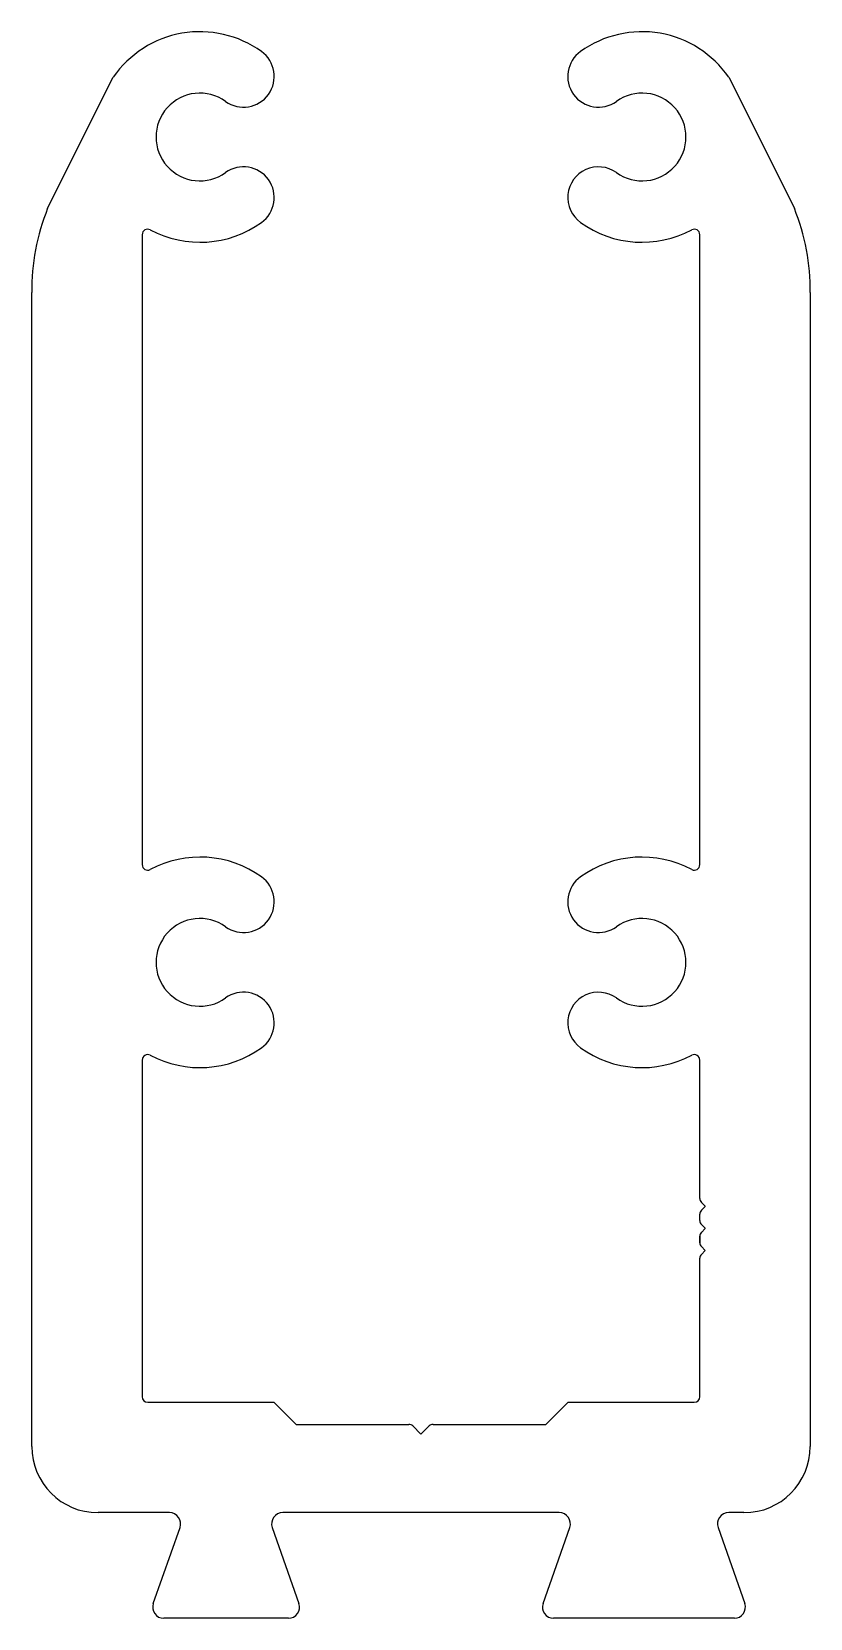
# Model space of a CAD drawing. Extents: x -17.4 to 17.9, y 6.7 to 78.6.
import ezdxf

# ---------------------------------------------------------------- set-up
doc = ezdxf.new("R2010")
doc.units = 0
doc.layers.add('SPIGOT', color=141, linetype='CONTINUOUS')

msp = doc.modelspace()

# ---------------------------------------------------------------- linework, layer by layer
at = {"layer": 'SPIGOT', "color": 7, "linetype": 'CONTINUOUS'}
for p, q in [((-16.672, 70.612), (-13.701, 76.553)), ((14.167, 76.553), (17.138, 70.612)), ((-12.391, 69.416), (-12.391, 40.871)), ((12.857, 40.871), (12.857, 69.416)), ((-17.391, 14.508), (-17.391, 66.79)), ((17.857, 66.79), (17.857, 14.508)), ((-12.391, 32.016), (-12.391, 16.758)), ((12.857, 25.741), (12.857, 32.016)), ((13.101, 25.393), (12.93, 25.564)), ((12.93, 25.21), (13.101, 25.381)), ((12.857, 24.741), (12.857, 25.034)), ((13.101, 24.393), (12.93, 24.564)), ((12.857, 23.741), (12.857, 24.034)), ((12.857, 24.034), (12.857, 23.741)), ((12.857, 23.741), (12.857, 24.034)), ((12.857, 24.034), (12.857, 23.741)), ((12.857, 23.741), (12.857, 24.034)), ((12.93, 24.21), (13.101, 24.382)), ((12.857, 16.758), (12.857, 23.034)), ((12.857, 23.034), (12.857, 23.034)), ((12.857, 23.034), (12.857, 23.034)), ((12.857, 23.034), (12.857, 23.034)), ((13.101, 23.393), (12.93, 23.564)), ((12.93, 23.21), (13.101, 23.382)), ((-12.141, 16.508), (-6.424, 16.508)), ((-6.424, 16.508), (-5.424, 15.508)), ((5.89, 15.508), (6.89, 16.508)), ((6.89, 16.508), (12.607, 16.508)), ((-5.424, 15.508), (-0.314, 15.508)), ((-0.137, 15.435), (0.233, 15.065)), ((0.233, 15.065), (0.603, 15.435)), ((0.78, 15.508), (5.89, 15.508)), ((-11.158, 11.508), (-14.391, 11.508)), ((6.491, 11.508), (-6.024, 11.508)), ((14.857, 11.508), (14.164, 11.508)), ((-11.888, 7.388), (-10.678, 10.832)), ((-6.504, 10.832), (-5.294, 7.388)), ((5.76, 7.388), (6.97, 10.832)), ((13.684, 10.832), (14.894, 7.388)), ((-5.766, 6.722), (-11.416, 6.722)), ((14.422, 6.722), (6.232, 6.722))]:
    msp.add_line(p, q, dxfattribs=at)
for centre, radius, start, end in [((-9.775, 73.844), 4.77, 54.30475, 145.39927), ((10.241, 73.844), 4.77, 34.60073, 125.69525), ((-7.803, 76.588), 1.391, 234.30475, 54.30475), ((8.269, 76.588), 1.391, 125.69525, 305.69525), ((-9.775, 73.844), 1.988, 54.30475, 305.69525), ((10.241, 73.844), 1.988, 234.30475, 125.69525), ((-7.803, 71.1), 1.391, 305.69525, 125.69525), ((8.269, 71.1), 1.391, 54.30475, 234.30475), ((-7.378, 66.887), 10.013, 158.15599, 180.55149), ((7.844, 66.887), 10.013, 359.44851, 21.84401), ((-9.775, 73.844), 4.77, 241.88141, 305.69525), ((10.241, 73.844), 4.77, 234.30475, 298.11859), ((-12.141, 69.416), 0.25, 61.88141, 180), ((12.607, 69.416), 0.25, 360, 118.11859), ((-9.775, 36.444), 4.77, 54.30475, 118.11859), ((10.241, 36.444), 4.77, 61.88141, 125.69525), ((-12.141, 40.871), 0.25, 180, 298.11859), ((-7.803, 39.188), 1.391, 234.30475, 54.30475), ((8.269, 39.188), 1.391, 125.69525, 305.69525), ((12.607, 40.871), 0.25, 241.88141, 0), ((-9.775, 36.444), 1.988, 54.30475, 305.69525), ((10.241, 36.444), 1.988, 234.30475, 125.69525), ((-7.803, 33.7), 1.391, 305.69525, 125.69525), ((8.269, 33.7), 1.391, 54.30475, 234.30475), ((-9.775, 36.444), 4.77, 241.88141, 305.69525), ((10.241, 36.444), 4.77, 234.30475, 298.11859), ((-12.141, 32.016), 0.25, 61.88141, 180), ((12.607, 32.016), 0.25, 0, 118.11859), ((13.107, 25.741), 0.25, 180, 225), ((13.107, 25.034), 0.25, 135, 180), ((13.095, 25.387), 0.008, 315, 45), ((13.107, 24.741), 0.25, 180, 225), ((13.107, 24.034), 0.25, 135, 180), ((13.107, 23.741), 0.25, 180, 225), ((13.095, 24.387), 0.008, 315, 45), ((13.107, 23.034), 0.25, 135, 180), ((13.095, 23.387), 0.008, 315, 45), ((-12.141, 16.758), 0.25, 180, 270), ((12.607, 16.758), 0.25, 270, 0), ((-0.314, 15.258), 0.25, 45, 90), ((0.78, 15.258), 0.25, 90, 135), ((-14.391, 14.508), 3, 180, 270), ((14.857, 14.508), 3, 270, 0), ((-11.158, 11), 0.508, 340.65, 90), ((-6.024, 11), 0.508, 90, 199.35), ((6.491, 11), 0.508, 340.65, 90), ((14.164, 11), 0.508, 90, 199.35), ((-11.416, 7.222), 0.5, 160.65, 270), ((-5.766, 7.222), 0.5, 270, 19.35), ((6.232, 7.222), 0.5, 160.65, 270), ((14.422, 7.222), 0.5, 270, 19.35)]:
    msp.add_arc(centre, radius, start, end, dxfattribs=at)

doc.saveas('drawing.dxf')
